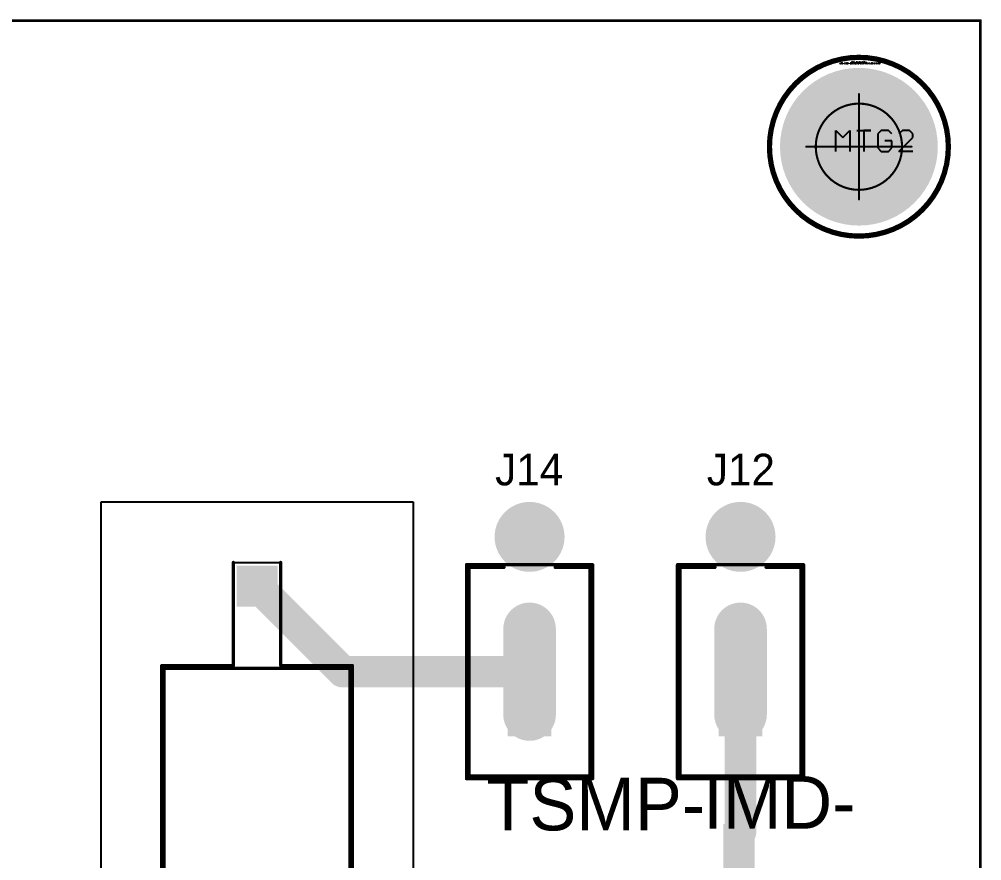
# Model space of a CAD drawing. Header units: millimetres. Extents: x 0 to 5.19, y 0 to 3.53.
# Drawn here: x 3.364 to 5.193, y 1.928 to 3.528 of the extents above; entities that cross this region are included whole.
import ezdxf

# ---------------------------------------------------------------- set-up
doc = ezdxf.new("R2010")
doc.units = ezdxf.units.MM
doc.header["$MEASUREMENT"] = 0
for name, color, linetype in [('BottomLayer', 5, 'Continuous'), ('BottomSolder', 6, 'Continuous'), ('KeepOutLayer', 6, 'Continuous'), ('Mechanical3', 76, 'Continuous'), ('Mechanical32', 56, 'Continuous'), ('Mechanical4', 56, 'Continuous'), ('Mechanical5', 56, 'Continuous'), ('Mechanical6', 56, 'Continuous'), ('Mechanical7', 56, 'Continuous'), ('MultiLayer', 9, 'Continuous'), ('PadHoleLayer', 156, 'Continuous'), ('TopLayer', 1, 'Continuous'), ('TopOverlay', 2, 'Continuous'), ('TopSolder', 216, 'Continuous')]:
    doc.layers.add(name, color=color, linetype=linetype)

# ---------------------------------------------------------------- blocks, each defined once
blk = doc.blocks.new('60MIL_TIE_3')
at = {"layer": 'TopLayer'}
for points in [[(-0.03, -0.03), (0.03, -0.03), (-0.03, 0.03), (0.03, 0.03)], [(0.03, -0.03), (0.21, -0.03), (0.03, 0.03), (0.21, 0.03)]]:
    blk.add_solid(points, dxfattribs=at)
blk = doc.blocks.new('45F10KE_5')
at = {"layer": 'BottomLayer', "const_width": 0.035}
blk.add_lwpolyline([(-0.0175, 0, 1), (0.0175, 0, 1)], format="xyb", close=True, dxfattribs=at)
at = {"layer": 'BottomLayer'}
blk.add_solid([(-1.295, -0.035), (-1.225, -0.035), (-1.295, 0.035), (-1.225, 0.035)], dxfattribs=at)
at = {"layer": 'BottomSolder', "const_width": 0.039}
blk.add_lwpolyline([(-0.0195, 0, 1), (0.0195, 0, 1)], format="xyb", close=True, dxfattribs=at)
at = {"layer": 'BottomSolder'}
blk.add_solid([(-1.299, -0.039), (-1.221, -0.039), (-1.299, 0.039), (-1.221, 0.039)], dxfattribs=at)
at = {"layer": 'Mechanical3'}
for p, q in [((-1.1085, 0.045), (-1.1085, 0.1815)), ((-1.1085, 0.1815), (-0.1515, 0.1815)), ((-0.1515, 0.1815), (-0.1515, 0.045)), ((-1.305, -0.045), (-1.305, 0.045)), ((-1.305, 0.045), (-1.1085, 0.045)), ((-0.1515, 0.045), (0.045, 0.045)), ((0.045, 0.045), (0.045, -0.045)), ((-1.1085, -0.045), (-1.305, -0.045)), ((-1.1085, -0.1815), (-1.1085, -0.045)), ((0.045, -0.045), (-0.1515, -0.045)), ((-0.1515, -0.045), (-0.1515, -0.1815)), ((-0.1515, -0.1815), (-1.1085, -0.1815))]:
    blk.add_line(p, q, dxfattribs=at)
at = {"layer": 'Mechanical3', "const_width": 0.006}
for points in [[(-1.1085, 0.045), (-1.1085, 0.1815)], [(-0.1515, 0.1815), (-1.1085, 0.1815)], [(-0.1515, 0.045), (-0.1515, 0.1815)], [(-1.1085, 0.045), (-1.305, 0.045)], [(0.045, 0.045), (-0.1515, 0.045)], [(0.045, -0.045), (0.045, 0.045)], [(-1.1085, -0.045), (-1.305, -0.045)], [(-1.1085, -0.1815), (-1.1085, -0.045)], [(-0.1515, -0.1815), (-0.1515, -0.045)], [(0.045, -0.045), (-0.1515, -0.045)], [(-0.1515, -0.1815), (-1.1085, -0.1815)]]:
    blk.add_lwpolyline(points, dxfattribs=at)
at = {"layer": 'Mechanical3', "const_width": 0.003}
for points in [[(-1.11, 0.1815, 1), (-1.107, 0.1815, 1)], [(-1.11, 0.1815, 1), (-1.107, 0.1815, 1)], [(-0.153, 0.1815, 1), (-0.15, 0.1815, 1)], [(-0.153, 0.1815, 1), (-0.15, 0.1815, 1)], [(-1.3065, 0.045, 1), (-1.3035, 0.045, 1)], [(-1.11, 0.045, 1), (-1.107, 0.045, 1)], [(-1.11, 0.045, 1), (-1.107, 0.045, 1)], [(-0.153, 0.045, 1), (-0.15, 0.045, 1)], [(-0.153, 0.045, 1), (-0.15, 0.045, 1)], [(0.0435, 0.045, 1), (0.0465, 0.045, 1)], [(0.0435, 0.045, 1), (0.0465, 0.045, 1)], [(-1.3065, -0.045, 1), (-1.3035, -0.045, 1)], [(-1.11, -0.045, 1), (-1.107, -0.045, 1)], [(-1.11, -0.045, 1), (-1.107, -0.045, 1)], [(-0.153, -0.045, 1), (-0.15, -0.045, 1)], [(-0.153, -0.045, 1), (-0.15, -0.045, 1)], [(0.0435, -0.045, 1), (0.0465, -0.045, 1)], [(0.0435, -0.045, 1), (0.0465, -0.045, 1)], [(-1.11, -0.1815, 1), (-1.107, -0.1815, 1)], [(-1.11, -0.1815, 1), (-1.107, -0.1815, 1)], [(-0.153, -0.1815, 1), (-0.15, -0.1815, 1)], [(-0.153, -0.1815, 1), (-0.15, -0.1815, 1)]]:
    blk.add_lwpolyline(points, format="xyb", close=True, dxfattribs=at)
at = {"layer": 'Mechanical5'}
for p, q in [((-1.42, -0.2965), (-1.42, 0.2965)), ((-1.42, 0.2965), (0.16, 0.2965)), ((0.16, 0.2965), (0.16, -0.2965)), ((0.16, -0.2965), (-1.42, -0.2965))]:
    blk.add_line(p, q, dxfattribs=at)
at = {"layer": 'PadHoleLayer', "const_width": 0.025}
for points in [[(-1.2725, 0, 1), (-1.2475, 0, 1)], [(-0.0125, 0, 1), (0.0125, 0, 1)]]:
    blk.add_lwpolyline(points, format="xyb", close=True, dxfattribs=at)
at = {"layer": 'TopLayer', "const_width": 0.035}
blk.add_lwpolyline([(-0.0175, 0, 1), (0.0175, 0, 1)], format="xyb", close=True, dxfattribs=at)
at = {"layer": 'TopLayer'}
blk.add_solid([(-1.295, -0.035), (-1.225, -0.035), (-1.295, 0.035), (-1.225, 0.035)], dxfattribs=at)
at = {"layer": 'TopOverlay', "const_width": 0.006}
for points in [[(-1.1035, -0.1765), (-1.1035, 0.1765)], [(-0.1565, 0.1765), (-1.1035, 0.1765)], [(-0.1565, -0.1765), (-0.1565, 0.1765)], [(-0.1565, -0.1765), (-1.1035, -0.1765)]]:
    blk.add_lwpolyline(points, dxfattribs=at)
at = {"layer": 'TopOverlay', "const_width": 0.003}
for points in [[(-1.105, 0.1765, 1), (-1.102, 0.1765, 1)], [(-1.105, 0.1765, 1), (-1.102, 0.1765, 1)], [(-0.158, 0.1765, 1), (-0.155, 0.1765, 1)], [(-0.158, 0.1765, 1), (-0.155, 0.1765, 1)], [(-1.105, -0.1765, 1), (-1.102, -0.1765, 1)], [(-1.105, -0.1765, 1), (-1.102, -0.1765, 1)], [(-0.158, -0.1765, 1), (-0.155, -0.1765, 1)], [(-0.158, -0.1765, 1), (-0.155, -0.1765, 1)]]:
    blk.add_lwpolyline(points, format="xyb", close=True, dxfattribs=at)
at = {"layer": 'TopSolder', "const_width": 0.039}
blk.add_lwpolyline([(-0.0195, 0, 1), (0.0195, 0, 1)], format="xyb", close=True, dxfattribs=at)
at = {"layer": 'TopSolder'}
blk.add_solid([(-1.299, -0.039), (-1.221, -0.039), (-1.299, 0.039), (-1.221, 0.039)], dxfattribs=at)
blk = doc.blocks.new('MTG_M3_HV_11')
at = {"layer": 'BottomLayer', "const_width": 0.07}
blk.add_lwpolyline([(-0.035, 0, 1), (0.035, 0, 1)], format="xyb", close=True, dxfattribs=at)
at = {"layer": 'BottomSolder', "const_width": 0.15}
blk.add_lwpolyline([(-0.075, 0, 1), (0.075, 0, 1)], format="xyb", close=True, dxfattribs=at)
at = {"layer": 'KeepOutLayer'}
for points, const_width in [([(0.17, 0, 1), (-0.17, 0, 1)], 0.01), ([(-0.1725, 0, 1), (-0.1675, 0, 1)], 0.005), ([(0.1675, 0, 1), (0.1725, 0, 1)], 0.005)]:
    blk.add_lwpolyline(points, format="xyb", close=True, dxfattribs=dict(at, const_width=const_width))
at = {"layer": 'Mechanical3'}
for p, q in [((-0.036, 0.159), (-0.036, 0.158)), ((-0.036, 0.158), (-0.036, 0.1585)), ((-0.036, 0.1585), (-0.0353, 0.1585)), ((-0.0353, 0.1585), (-0.0353, 0.159)), ((-0.0353, 0.159), (-0.0353, 0.158)), ((-0.035, 0.159), (-0.0347, 0.159)), ((-0.0348, 0.158), (-0.035, 0.158)), ((-0.035, 0.158), (-0.0347, 0.158)), ((-0.0347, 0.159), (-0.0348, 0.159)), ((-0.0348, 0.159), (-0.0348, 0.158)), ((-0.034, 0.159), (-0.0342, 0.1588)), ((-0.0342, 0.1588), (-0.0342, 0.1587)), ((-0.0342, 0.1587), (-0.034, 0.1585)), ((-0.034, 0.158), (-0.0342, 0.1582)), ((-0.0337, 0.159), (-0.034, 0.159)), ((-0.034, 0.1585), (-0.0337, 0.1585)), ((-0.0337, 0.158), (-0.034, 0.158)), ((-0.0335, 0.1588), (-0.0337, 0.159)), ((-0.0337, 0.1585), (-0.0335, 0.1583)), ((-0.0335, 0.1582), (-0.0337, 0.158)), ((-0.0335, 0.1583), (-0.0335, 0.1582)), ((-0.0332, 0.159), (-0.0325, 0.159)), ((-0.0325, 0.159), (-0.0328, 0.159)), ((-0.0328, 0.159), (-0.0328, 0.158)), ((-0.032, 0.159), (-0.0322, 0.1588)), ((-0.0322, 0.1588), (-0.0322, 0.1582)), ((-0.0322, 0.1582), (-0.032, 0.158)), ((-0.0317, 0.159), (-0.032, 0.159)), ((-0.032, 0.158), (-0.0317, 0.158)), ((-0.0315, 0.1588), (-0.0317, 0.159)), ((-0.0317, 0.158), (-0.0315, 0.1582)), ((-0.0315, 0.1582), (-0.0315, 0.1588)), ((-0.0312, 0.158), (-0.0312, 0.159)), ((-0.0312, 0.159), (-0.0307, 0.159)), ((-0.0307, 0.1583), (-0.0312, 0.1583)), ((-0.0308, 0.1583), (-0.0305, 0.158)), ((-0.0307, 0.159), (-0.0305, 0.1588)), ((-0.0305, 0.1585), (-0.0307, 0.1583)), ((-0.0305, 0.1588), (-0.0305, 0.1585)), ((-0.0302, 0.159), (-0.0302, 0.1588)), ((-0.0302, 0.1588), (-0.0298, 0.1585)), ((-0.0298, 0.1585), (-0.0295, 0.1588)), ((-0.0298, 0.1585), (-0.0298, 0.158)), ((-0.0295, 0.1588), (-0.0295, 0.159)), ((-0.0292, 0.1587), (-0.029, 0.1587)), ((-0.0292, 0.1585), (-0.0292, 0.1587)), ((-0.029, 0.1585), (-0.0292, 0.1585)), ((-0.0292, 0.1582), (-0.029, 0.1582)), ((-0.0292, 0.158), (-0.0292, 0.1582)), ((-0.029, 0.158), (-0.0292, 0.158)), ((-0.029, 0.1587), (-0.029, 0.1585)), ((-0.029, 0.1582), (-0.029, 0.158)), ((-0.0272, 0.159), (-0.0273, 0.1588)), ((-0.0273, 0.1588), (-0.0273, 0.1587)), ((-0.0273, 0.1587), (-0.0272, 0.1585)), ((-0.0272, 0.158), (-0.0273, 0.1582)), ((-0.0268, 0.159), (-0.0272, 0.159)), ((-0.0272, 0.1585), (-0.0268, 0.1585)), ((-0.0268, 0.158), (-0.0272, 0.158)), ((-0.0267, 0.1588), (-0.0268, 0.159)), ((-0.0268, 0.1585), (-0.0267, 0.1583)), ((-0.0267, 0.1582), (-0.0268, 0.158)), ((-0.0267, 0.1583), (-0.0267, 0.1582)), ((-0.0262, 0.159), (-0.0263, 0.1588)), ((-0.0263, 0.1588), (-0.0263, 0.1587)), ((-0.0263, 0.1587), (-0.0262, 0.1585)), ((-0.0262, 0.158), (-0.0263, 0.1582)), ((-0.0258, 0.159), (-0.0262, 0.159)), ((-0.0262, 0.1585), (-0.0258, 0.1585)), ((-0.0258, 0.158), (-0.0262, 0.158)), ((-0.0257, 0.1588), (-0.0258, 0.159)), ((-0.0258, 0.1585), (-0.0257, 0.1583)), ((-0.0257, 0.1582), (-0.0258, 0.158)), ((-0.0257, 0.1583), (-0.0257, 0.1582)), ((-0.0243, 0.1588), (-0.0242, 0.159)), ((-0.0243, 0.1582), (-0.0243, 0.1588)), ((-0.0242, 0.158), (-0.0243, 0.1582)), ((-0.0242, 0.159), (-0.0238, 0.159)), ((-0.0238, 0.158), (-0.0242, 0.158)), ((-0.0238, 0.159), (-0.0237, 0.1588)), ((-0.0237, 0.1582), (-0.0238, 0.158)), ((-0.0237, 0.1588), (-0.0237, 0.1582)), ((-0.0232, 0.159), (-0.0233, 0.1588)), ((-0.0233, 0.1588), (-0.0233, 0.1587)), ((-0.0233, 0.1587), (-0.0232, 0.1585)), ((-0.0233, 0.1582), (-0.0232, 0.158)), ((-0.0228, 0.159), (-0.0232, 0.159)), ((-0.0232, 0.1585), (-0.0227, 0.1585)), ((-0.0232, 0.158), (-0.0228, 0.158)), ((-0.0227, 0.1588), (-0.0228, 0.159)), ((-0.0228, 0.158), (-0.0227, 0.1582)), ((-0.0227, 0.1582), (-0.0227, 0.1588)), ((-0.0222, 0.159), (-0.0223, 0.1588)), ((-0.0223, 0.158), (-0.022, 0.158)), ((-0.0222, 0.158), (-0.0222, 0.159)), ((-0.022, 0.158), (-0.0222, 0.158)), ((-0.0213, 0.159), (-0.0215, 0.1588)), ((-0.0215, 0.1588), (-0.0215, 0.1587)), ((-0.0215, 0.1587), (-0.0213, 0.1585)), ((-0.0215, 0.1582), (-0.0213, 0.158)), ((-0.021, 0.159), (-0.0213, 0.159)), ((-0.0213, 0.1585), (-0.0208, 0.1585)), ((-0.0213, 0.158), (-0.021, 0.158)), ((-0.0208, 0.1588), (-0.021, 0.159)), ((-0.021, 0.158), (-0.0208, 0.1582)), ((-0.0208, 0.1582), (-0.0208, 0.1588)), ((-0.0203, 0.159), (-0.0205, 0.1588)), ((-0.0205, 0.158), (-0.0202, 0.158)), ((-0.0203, 0.158), (-0.0203, 0.159)), ((-0.0202, 0.158), (-0.0203, 0.158)), ((-0.0197, 0.1588), (-0.0195, 0.159)), ((-0.0195, 0.158), (-0.0197, 0.1582)), ((-0.0195, 0.159), (-0.0192, 0.159)), ((-0.0192, 0.158), (-0.0195, 0.158)), ((-0.0192, 0.1585), (-0.0193, 0.1585)), ((-0.0193, 0.1585), (-0.0192, 0.1585)), ((-0.0192, 0.159), (-0.019, 0.1588)), ((-0.019, 0.1587), (-0.0192, 0.1585)), ((-0.0192, 0.1585), (-0.019, 0.1583)), ((-0.019, 0.1582), (-0.0192, 0.158)), ((-0.019, 0.1588), (-0.019, 0.1587)), ((-0.019, 0.1583), (-0.019, 0.1582)), ((-0.0185, 0.1578), (-0.0187, 0.1577)), ((-0.0183, 0.1582), (-0.0185, 0.1582)), ((-0.0185, 0.1582), (-0.0185, 0.158)), ((-0.0185, 0.1578), (-0.0183, 0.158)), ((-0.0185, 0.158), (-0.0183, 0.158)), ((-0.0183, 0.158), (-0.0185, 0.1578)), ((-0.0183, 0.158), (-0.0183, 0.1582)), ((-0.0165, 0.159), (-0.0167, 0.1588)), ((-0.0167, 0.1588), (-0.0167, 0.1582)), ((-0.0167, 0.1582), (-0.0165, 0.158)), ((-0.0162, 0.159), (-0.0165, 0.159)), ((-0.0165, 0.158), (-0.0162, 0.158)), ((-0.016, 0.1588), (-0.0162, 0.159)), ((-0.0162, 0.158), (-0.016, 0.1582)), ((-0.0157, 0.158), (-0.0157, 0.159)), ((-0.0157, 0.159), (-0.0152, 0.159)), ((-0.0152, 0.1583), (-0.0157, 0.1583)), ((-0.0153, 0.1583), (-0.015, 0.158)), ((-0.0152, 0.159), (-0.015, 0.1588)), ((-0.015, 0.1585), (-0.0152, 0.1583)), ((-0.015, 0.161), (-0.015, 0.16)), ((-0.015, 0.16), (-0.0143, 0.16)), ((-0.015, 0.1588), (-0.015, 0.1585)), ((-0.014, 0.159), (-0.0147, 0.159)), ((-0.0147, 0.159), (-0.0147, 0.158)), ((-0.0147, 0.1585), (-0.0143, 0.1585)), ((-0.0147, 0.158), (-0.014, 0.158)), ((-0.0138, 0.161), (-0.014, 0.1608)), ((-0.014, 0.1608), (-0.014, 0.1602)), ((-0.014, 0.1602), (-0.0138, 0.16)), ((-0.0135, 0.161), (-0.0138, 0.161)), ((-0.0138, 0.16), (-0.0135, 0.16)), ((-0.0137, 0.1587), (-0.0133, 0.159)), ((-0.0137, 0.158), (-0.0137, 0.1587)), ((-0.013, 0.1585), (-0.0137, 0.1585)), ((-0.0133, 0.1608), (-0.0135, 0.161)), ((-0.0135, 0.16), (-0.0133, 0.1602)), ((-0.0133, 0.1602), (-0.0133, 0.1608)), ((-0.0133, 0.159), (-0.013, 0.1587)), ((-0.0128, 0.161), (-0.013, 0.1608)), ((-0.013, 0.1608), (-0.013, 0.1602)), ((-0.013, 0.1602), (-0.0128, 0.16)), ((-0.013, 0.1587), (-0.013, 0.158)), ((-0.013, 0.158), (-0.013, 0.1585)), ((-0.0125, 0.161), (-0.0128, 0.161)), ((-0.0128, 0.16), (-0.0125, 0.16)), ((-0.0127, 0.159), (-0.012, 0.159)), ((-0.0123, 0.1608), (-0.0125, 0.161)), ((-0.0125, 0.16), (-0.0123, 0.1602)), ((-0.012, 0.159), (-0.0123, 0.159)), ((-0.0123, 0.159), (-0.0123, 0.158)), ((-0.012, 0.1607), (-0.0117, 0.161)), ((-0.012, 0.16), (-0.012, 0.1607)), ((-0.0113, 0.1605), (-0.012, 0.1605)), ((-0.0117, 0.161), (-0.0113, 0.1607)), ((-0.011, 0.159), (-0.0117, 0.159)), ((-0.0117, 0.159), (-0.0117, 0.158)), ((-0.0117, 0.1585), (-0.0113, 0.1585)), ((-0.0117, 0.158), (-0.011, 0.158)), ((-0.0113, 0.1607), (-0.0113, 0.16)), ((-0.0113, 0.16), (-0.0113, 0.1605)), ((-0.011, 0.161), (-0.0103, 0.161)), ((-0.0103, 0.161), (-0.0107, 0.161)), ((-0.0107, 0.161), (-0.0107, 0.16)), ((-0.0107, 0.159), (-0.0107, 0.158)), ((-0.0102, 0.159), (-0.0107, 0.159)), ((-0.0107, 0.158), (-0.0102, 0.158)), ((-0.01, 0.1588), (-0.0102, 0.159)), ((-0.0102, 0.158), (-0.01, 0.1582)), ((-0.01, 0.161), (-0.0097, 0.161)), ((-0.0098, 0.16), (-0.01, 0.16)), ((-0.01, 0.16), (-0.0097, 0.16)), ((-0.01, 0.1582), (-0.01, 0.1588)), ((-0.0097, 0.161), (-0.0098, 0.161)), ((-0.0098, 0.161), (-0.0098, 0.16)), ((-0.009, 0.161), (-0.0092, 0.1608)), ((-0.0092, 0.1608), (-0.0092, 0.1602)), ((-0.0092, 0.1602), (-0.009, 0.16)), ((-0.0087, 0.161), (-0.009, 0.161)), ((-0.009, 0.16), (-0.0087, 0.16)), ((-0.0085, 0.1608), (-0.0087, 0.161)), ((-0.0087, 0.16), (-0.0085, 0.1602)), ((-0.0087, 0.158), (-0.0087, 0.159)), ((-0.0087, 0.159), (-0.0082, 0.159)), ((-0.0082, 0.1583), (-0.0087, 0.1583)), ((-0.0085, 0.1602), (-0.0085, 0.1608)), ((-0.0082, 0.16), (-0.0082, 0.161)), ((-0.0082, 0.161), (-0.0075, 0.16)), ((-0.0082, 0.159), (-0.008, 0.1588)), ((-0.008, 0.1585), (-0.0082, 0.1583)), ((-0.008, 0.1588), (-0.008, 0.1585)), ((-0.007, 0.159), (-0.0077, 0.159)), ((-0.0077, 0.159), (-0.0077, 0.158)), ((-0.0077, 0.1585), (-0.0073, 0.1585)), ((-0.0077, 0.158), (-0.007, 0.158)), ((-0.0075, 0.16), (-0.0075, 0.161)), ((-0.0072, 0.1607), (-0.007, 0.1607)), ((-0.0072, 0.1605), (-0.0072, 0.1607)), ((-0.007, 0.1605), (-0.0072, 0.1605)), ((-0.0072, 0.1602), (-0.007, 0.1602)), ((-0.0072, 0.16), (-0.0072, 0.1602)), ((-0.007, 0.16), (-0.0072, 0.16)), ((-0.007, 0.1607), (-0.007, 0.1605)), ((-0.007, 0.1602), (-0.007, 0.16)), ((-0.0067, 0.158), (-0.0067, 0.159)), ((-0.0067, 0.159), (-0.0062, 0.159)), ((-0.0062, 0.1583), (-0.0067, 0.1583)), ((-0.0063, 0.1583), (-0.006, 0.158)), ((-0.0062, 0.159), (-0.006, 0.1588)), ((-0.006, 0.1585), (-0.0062, 0.1583)), ((-0.006, 0.1588), (-0.006, 0.1585)), ((-0.0053, 0.161), (-0.0047, 0.161)), ((-0.0047, 0.161), (-0.005, 0.161)), ((-0.005, 0.161), (-0.005, 0.16)), ((-0.0045, 0.159), (-0.0047, 0.1588)), ((-0.0047, 0.1588), (-0.0047, 0.1587)), ((-0.0047, 0.1587), (-0.0045, 0.1585)), ((-0.0045, 0.158), (-0.0047, 0.1582)), ((-0.0042, 0.159), (-0.0045, 0.159)), ((-0.0045, 0.1585), (-0.0042, 0.1585)), ((-0.0042, 0.158), (-0.0045, 0.158)), ((-0.0042, 0.161), (-0.0043, 0.1608)), ((-0.0043, 0.1608), (-0.0043, 0.1602)), ((-0.0043, 0.1602), (-0.0042, 0.16)), ((-0.0038, 0.161), (-0.0042, 0.161)), ((-0.0042, 0.16), (-0.0038, 0.16)), ((-0.004, 0.1588), (-0.0042, 0.159)), ((-0.0042, 0.1585), (-0.004, 0.1583)), ((-0.004, 0.1582), (-0.0042, 0.158)), ((-0.004, 0.1583), (-0.004, 0.1582)), ((-0.0037, 0.1608), (-0.0038, 0.161)), ((-0.0038, 0.16), (-0.0037, 0.1602)), ((-0.0037, 0.1602), (-0.0037, 0.1608)), ((-0.0037, 0.158), (-0.0037, 0.159)), ((-0.0037, 0.159), (-0.0032, 0.159)), ((-0.0032, 0.1583), (-0.0037, 0.1583)), ((-0.0032, 0.161), (-0.0033, 0.1608)), ((-0.0033, 0.1608), (-0.0033, 0.1602)), ((-0.0033, 0.1602), (-0.0032, 0.16)), ((-0.0028, 0.161), (-0.0032, 0.161)), ((-0.0032, 0.16), (-0.0028, 0.16)), ((-0.0032, 0.159), (-0.003, 0.1588)), ((-0.003, 0.1585), (-0.0032, 0.1583)), ((-0.003, 0.1588), (-0.003, 0.1585)), ((-0.0027, 0.1608), (-0.0028, 0.161)), ((-0.0028, 0.16), (-0.0027, 0.1602)), ((-0.0027, 0.1602), (-0.0027, 0.1608)), ((-0.0027, 0.1587), (-0.0023, 0.159)), ((-0.0027, 0.158), (-0.0027, 0.1587)), ((-0.002, 0.1585), (-0.0027, 0.1585)), ((-0.0023, 0.161), (-0.0023, 0.16)), ((-0.0023, 0.16), (-0.0017, 0.16)), ((-0.0023, 0.159), (-0.002, 0.1587)), ((-0.002, 0.1587), (-0.002, 0.158)), ((-0.002, 0.158), (-0.002, 0.1585)), ((-0.0015, 0.159), (-0.0017, 0.1588)), ((-0.0017, 0.1588), (-0.0017, 0.1582)), ((-0.0017, 0.1582), (-0.0015, 0.158)), ((-0.0012, 0.159), (-0.0015, 0.159)), ((-0.0015, 0.158), (-0.0012, 0.158)), ((-0.0013, 0.1605), (-0.0007, 0.1605)), ((-0.001, 0.1588), (-0.0012, 0.159)), ((-0.0012, 0.158), (-0.001, 0.1582)), ((0, 0.159), (-0.0007, 0.159)), ((-0.0007, 0.159), (-0.0007, 0.158)), ((-0.0007, 0.1585), (-0.0003, 0.1585)), ((-0.0007, 0.158), (0, 0.158)), ((-0.0003, 0.161), (0.0003, 0.161)), ((0.0003, 0.161), (0, 0.161)), ((0, 0.161), (0, 0.16)), ((0.0003, 0.159), (0.001, 0.158)), ((0.001, 0.159), (0.0003, 0.158)), ((0.0013, 0.161), (0.0007, 0.161)), ((0.0007, 0.161), (0.0007, 0.16)), ((0.0007, 0.1605), (0.001, 0.1605)), ((0.0007, 0.16), (0.0013, 0.16)), ((0.0018, 0.161), (0.0017, 0.1608)), ((0.0017, 0.1608), (0.0017, 0.1607)), ((0.0017, 0.1607), (0.0018, 0.1605)), ((0.0018, 0.16), (0.0017, 0.1602)), ((0.0022, 0.161), (0.0018, 0.161)), ((0.0018, 0.1605), (0.0022, 0.1605)), ((0.0022, 0.16), (0.0018, 0.16)), ((0.0023, 0.1608), (0.0022, 0.161)), ((0.0022, 0.1605), (0.0023, 0.1603)), ((0.0023, 0.1602), (0.0022, 0.16)), ((0.0023, 0.1603), (0.0023, 0.1602)), ((0.0023, 0.159), (0.0023, 0.158)), ((0.0028, 0.159), (0.0023, 0.159)), ((0.0028, 0.1585), (0.0023, 0.1585)), ((0.0023, 0.1585), (0.0028, 0.1585)), ((0.0023, 0.158), (0.0028, 0.158)), ((0.0027, 0.161), (0.0033, 0.161)), ((0.003, 0.1588), (0.0028, 0.159)), ((0.0028, 0.1585), (0.003, 0.1587)), ((0.003, 0.1583), (0.0028, 0.1585)), ((0.0028, 0.158), (0.003, 0.1582)), ((0.0033, 0.161), (0.003, 0.161)), ((0.003, 0.161), (0.003, 0.16)), ((0.003, 0.1587), (0.003, 0.1588)), ((0.003, 0.1582), (0.003, 0.1583)), ((0.0033, 0.1587), (0.0037, 0.159)), ((0.0033, 0.158), (0.0033, 0.1587)), ((0.004, 0.1585), (0.0033, 0.1585)), ((0.0037, 0.1605), (0.0043, 0.1605)), ((0.0037, 0.159), (0.004, 0.1587)), ((0.004, 0.1587), (0.004, 0.158)), ((0.004, 0.158), (0.004, 0.1585)), ((0.0045, 0.159), (0.0043, 0.1588)), ((0.0043, 0.1588), (0.0043, 0.1587)), ((0.0043, 0.1587), (0.0045, 0.1585)), ((0.0045, 0.158), (0.0043, 0.1582)), ((0.0048, 0.159), (0.0045, 0.159)), ((0.0045, 0.1585), (0.0048, 0.1585)), ((0.0048, 0.158), (0.0045, 0.158)), ((0.0047, 0.16), (0.0047, 0.161)), ((0.0047, 0.161), (0.005, 0.1607)), ((0.005, 0.1588), (0.0048, 0.159)), ((0.0048, 0.1585), (0.005, 0.1583)), ((0.005, 0.1582), (0.0048, 0.158)), ((0.005, 0.1607), (0.0053, 0.161)), ((0.005, 0.1583), (0.005, 0.1582)), ((0.0053, 0.161), (0.0053, 0.16)), ((0.0053, 0.159), (0.0057, 0.159)), ((0.0055, 0.158), (0.0053, 0.158)), ((0.0053, 0.158), (0.0057, 0.158)), ((0.0057, 0.159), (0.0055, 0.159)), ((0.0055, 0.159), (0.0055, 0.158)), ((0.0057, 0.161), (0.0063, 0.161)), ((0.0063, 0.161), (0.006, 0.161)), ((0.006, 0.161), (0.006, 0.16)), ((0.0063, 0.159), (0.0062, 0.1588)), ((0.0062, 0.1588), (0.0062, 0.1582)), ((0.0062, 0.1582), (0.0063, 0.158)), ((0.0067, 0.159), (0.0063, 0.159)), ((0.0063, 0.158), (0.0067, 0.158)), ((0.0068, 0.161), (0.0067, 0.1608)), ((0.0067, 0.1608), (0.0067, 0.1602)), ((0.0067, 0.1602), (0.0068, 0.16)), ((0.0068, 0.1588), (0.0067, 0.159)), ((0.0067, 0.158), (0.0068, 0.1582)), ((0.0072, 0.161), (0.0068, 0.161)), ((0.0068, 0.16), (0.0072, 0.16)), ((0.0073, 0.1605), (0.007, 0.1605)), ((0.0073, 0.1608), (0.0072, 0.161)), ((0.0072, 0.16), (0.0073, 0.1602)), ((0.0073, 0.1602), (0.0073, 0.1605)), ((0.0077, 0.16), (0.0077, 0.1602)), ((0.0077, 0.1602), (0.0078, 0.1602)), ((0.0078, 0.16), (0.0077, 0.16)), ((0.0078, 0.1602), (0.0078, 0.16)), ((0.0088, 0.159), (0.0082, 0.159)), ((0.0082, 0.159), (0.0082, 0.1585)), ((0.0082, 0.1585), (0.0085, 0.1585)), ((0.0085, 0.1585), (0.0082, 0.1585)), ((0.0082, 0.1585), (0.0082, 0.158)), ((0.0085, 0.16), (0.0085, 0.161)), ((0.0085, 0.161), (0.009, 0.161)), ((0.009, 0.1603), (0.0085, 0.1603)), ((0.009, 0.161), (0.0092, 0.1608)), ((0.0092, 0.1605), (0.009, 0.1603)), ((0.0092, 0.1608), (0.0092, 0.1605)), ((0.0092, 0.158), (0.0098, 0.1587)), ((0.0097, 0.161), (0.0095, 0.1608)), ((0.0095, 0.1608), (0.0095, 0.1602)), ((0.0095, 0.1602), (0.0097, 0.16)), ((0.01, 0.161), (0.0097, 0.161)), ((0.0097, 0.16), (0.01, 0.16)), ((0.0102, 0.1608), (0.01, 0.161)), ((0.01, 0.16), (0.0102, 0.1602)), ((0.0102, 0.158), (0.0102, 0.159)), ((0.0102, 0.159), (0.0107, 0.159)), ((0.0107, 0.1583), (0.0102, 0.1583)), ((0.0105, 0.161), (0.0105, 0.16)), ((0.011, 0.161), (0.0105, 0.161)), ((0.011, 0.1605), (0.0105, 0.1605)), ((0.0105, 0.1605), (0.011, 0.1605)), ((0.0105, 0.16), (0.011, 0.16)), ((0.0107, 0.159), (0.0108, 0.1588)), ((0.0108, 0.1585), (0.0107, 0.1583)), ((0.0108, 0.1588), (0.0108, 0.1585)), ((0.0112, 0.1608), (0.011, 0.161)), ((0.011, 0.1605), (0.0112, 0.1607)), ((0.0112, 0.1603), (0.011, 0.1605)), ((0.011, 0.16), (0.0112, 0.1602)), ((0.0112, 0.1607), (0.0112, 0.1608)), ((0.0112, 0.1602), (0.0112, 0.1603)), ((0.0115, 0.161), (0.0115, 0.16)), ((0.0115, 0.16), (0.0122, 0.16)), ((0.0122, 0.1587), (0.0125, 0.159)), ((0.0122, 0.158), (0.0122, 0.1587)), ((0.0128, 0.1585), (0.0122, 0.1585)), ((0.0125, 0.161), (0.0128, 0.161)), ((0.0127, 0.16), (0.0125, 0.16)), ((0.0125, 0.16), (0.0128, 0.16)), ((0.0125, 0.159), (0.0128, 0.1587)), ((0.0128, 0.161), (0.0127, 0.161)), ((0.0127, 0.161), (0.0127, 0.16)), ((0.0128, 0.1587), (0.0128, 0.158)), ((0.0128, 0.158), (0.0128, 0.1585)), ((0.0132, 0.158), (0.0132, 0.159)), ((0.0132, 0.159), (0.0138, 0.158)), ((0.0133, 0.161), (0.0133, 0.16)), ((0.0138, 0.161), (0.0133, 0.161)), ((0.0138, 0.1605), (0.0133, 0.1605)), ((0.0133, 0.1605), (0.0138, 0.1605)), ((0.0133, 0.16), (0.0138, 0.16)), ((0.014, 0.1608), (0.0138, 0.161)), ((0.0138, 0.1605), (0.014, 0.1607)), ((0.014, 0.1603), (0.0138, 0.1605)), ((0.0138, 0.16), (0.014, 0.1602)), ((0.0138, 0.158), (0.0138, 0.159)), ((0.014, 0.1607), (0.014, 0.1608)), ((0.014, 0.1602), (0.014, 0.1603)), ((0.0142, 0.159), (0.0142, 0.158)), ((0.0147, 0.159), (0.0142, 0.159)), ((0.0142, 0.158), (0.0147, 0.158)), ((0.0148, 0.1588), (0.0147, 0.159)), ((0.0147, 0.158), (0.0148, 0.1582)), ((0.0148, 0.1582), (0.0148, 0.1588)), ((0.0163, 0.159), (0.0162, 0.1588)), ((0.0162, 0.1588), (0.0162, 0.1587)), ((0.0162, 0.1587), (0.0163, 0.1585)), ((0.0163, 0.158), (0.0162, 0.1582)), ((0.0167, 0.159), (0.0163, 0.159)), ((0.0163, 0.1585), (0.0167, 0.1585)), ((0.0167, 0.158), (0.0163, 0.158)), ((0.0168, 0.1588), (0.0167, 0.159)), ((0.0167, 0.1585), (0.0168, 0.1583)), ((0.0168, 0.1582), (0.0167, 0.158)), ((0.0168, 0.1583), (0.0168, 0.1582)), ((0.0172, 0.159), (0.0172, 0.1588)), ((0.0172, 0.1588), (0.0175, 0.1585)), ((0.0175, 0.1585), (0.0178, 0.1588)), ((0.0175, 0.1585), (0.0175, 0.158)), ((0.0178, 0.1588), (0.0178, 0.159)), ((0.0182, 0.158), (0.0182, 0.159)), ((0.0182, 0.159), (0.0185, 0.1587)), ((0.0185, 0.1587), (0.0188, 0.159)), ((0.0188, 0.159), (0.0188, 0.158)), ((0.0192, 0.159), (0.0192, 0.158)), ((0.0197, 0.159), (0.0192, 0.159)), ((0.0197, 0.1585), (0.0192, 0.1585)), ((0.0192, 0.1585), (0.0197, 0.1585)), ((0.0192, 0.158), (0.0197, 0.158)), ((0.0198, 0.1588), (0.0197, 0.159)), ((0.0197, 0.1585), (0.0198, 0.1587)), ((0.0198, 0.1583), (0.0197, 0.1585)), ((0.0197, 0.158), (0.0198, 0.1582)), ((0.0198, 0.1587), (0.0198, 0.1588)), ((0.0198, 0.1582), (0.0198, 0.1583)), ((0.0203, 0.159), (0.0201, 0.1588)), ((0.0201, 0.1588), (0.0201, 0.1582)), ((0.0201, 0.1582), (0.0203, 0.158)), ((0.0206, 0.159), (0.0203, 0.159)), ((0.0203, 0.158), (0.0206, 0.158)), ((0.0208, 0.1588), (0.0206, 0.159)), ((0.0206, 0.158), (0.0208, 0.1582)), ((0.0208, 0.1582), (0.0208, 0.1588)), ((0.0211, 0.159), (0.0211, 0.158)), ((0.0211, 0.158), (0.0218, 0.158)), ((0.0233, 0.159), (0.0231, 0.1588)), ((0.0231, 0.1588), (0.0231, 0.1582)), ((0.0231, 0.1582), (0.0233, 0.158)), ((0.0236, 0.159), (0.0233, 0.159)), ((0.0233, 0.158), (0.0236, 0.158)), ((0.0238, 0.1588), (0.0236, 0.159)), ((0.0236, 0.158), (0.0238, 0.1582)), ((0.0241, 0.158), (0.0241, 0.159)), ((0.0241, 0.159), (0.0246, 0.159)), ((0.0246, 0.1583), (0.0241, 0.1583)), ((0.0245, 0.1583), (0.0248, 0.158)), ((0.0246, 0.159), (0.0248, 0.1588)), ((0.0248, 0.1585), (0.0246, 0.1583)), ((0.0248, 0.1588), (0.0248, 0.1585)), ((0.0258, 0.159), (0.0251, 0.159)), ((0.0251, 0.159), (0.0251, 0.158)), ((0.0251, 0.1585), (0.0255, 0.1585)), ((0.0251, 0.158), (0.0258, 0.158)), ((0.0261, 0.1587), (0.0265, 0.159)), ((0.0261, 0.158), (0.0261, 0.1587)), ((0.0268, 0.1585), (0.0261, 0.1585)), ((0.0265, 0.159), (0.0268, 0.1587)), ((0.0268, 0.1587), (0.0268, 0.158)), ((0.0268, 0.158), (0.0268, 0.1585)), ((0.0271, 0.159), (0.0278, 0.159)), ((0.0278, 0.159), (0.0275, 0.159)), ((0.0275, 0.159), (0.0275, 0.158)), ((0.0281, 0.159), (0.0285, 0.159)), ((0.0283, 0.158), (0.0281, 0.158)), ((0.0281, 0.158), (0.0285, 0.158)), ((0.0285, 0.159), (0.0283, 0.159)), ((0.0283, 0.159), (0.0283, 0.158)), ((0.0291, 0.159), (0.029, 0.1588)), ((0.029, 0.1588), (0.029, 0.1582)), ((0.029, 0.1582), (0.0291, 0.158)), ((0.0295, 0.159), (0.0291, 0.159)), ((0.0291, 0.158), (0.0295, 0.158)), ((0.0296, 0.1588), (0.0295, 0.159)), ((0.0295, 0.158), (0.0296, 0.1582)), ((0.0296, 0.1582), (0.0296, 0.1588)), ((0.03, 0.158), (0.03, 0.159)), ((0.03, 0.159), (0.0306, 0.158)), ((0.0306, 0.158), (0.0306, 0.159)), ((0.0321, 0.159), (0.032, 0.1588)), ((0.032, 0.1588), (0.032, 0.1587)), ((0.032, 0.1587), (0.0321, 0.1585)), ((0.0321, 0.158), (0.032, 0.1582)), ((0.0325, 0.159), (0.0321, 0.159)), ((0.0321, 0.1585), (0.0325, 0.1585)), ((0.0325, 0.158), (0.0321, 0.158)), ((0.0326, 0.1588), (0.0325, 0.159)), ((0.0325, 0.1585), (0.0326, 0.1583)), ((0.0326, 0.1582), (0.0325, 0.158)), ((0.0326, 0.1583), (0.0326, 0.1582)), ((0.033, 0.159), (0.0336, 0.159)), ((0.0336, 0.159), (0.0333, 0.159)), ((0.0333, 0.159), (0.0333, 0.158)), ((0.034, 0.1587), (0.0343, 0.159)), ((0.034, 0.158), (0.034, 0.1587)), ((0.0346, 0.1585), (0.034, 0.1585)), ((0.0343, 0.159), (0.0346, 0.1587)), ((0.0346, 0.1587), (0.0346, 0.158)), ((0.0346, 0.158), (0.0346, 0.1585)), ((0.035, 0.158), (0.035, 0.159)), ((0.035, 0.159), (0.0356, 0.158)), ((0.0356, 0.158), (0.0356, 0.159)), ((0.036, 0.159), (0.036, 0.158)), ((0.0365, 0.159), (0.036, 0.159)), ((0.036, 0.158), (0.0365, 0.158)), ((0.0366, 0.1588), (0.0365, 0.159)), ((0.0365, 0.158), (0.0366, 0.1582)), ((0.0366, 0.1582), (0.0366, 0.1588)), ((0.037, 0.1587), (0.0373, 0.159)), ((0.037, 0.158), (0.037, 0.1587)), ((0.0376, 0.1585), (0.037, 0.1585)), ((0.0373, 0.159), (0.0376, 0.1587)), ((0.0376, 0.1587), (0.0376, 0.158)), ((0.0376, 0.158), (0.0376, 0.1585)), ((0.038, 0.158), (0.038, 0.159)), ((0.038, 0.159), (0.0385, 0.159)), ((0.0385, 0.1583), (0.038, 0.1583)), ((0.0383, 0.1583), (0.0386, 0.158)), ((0.0385, 0.159), (0.0386, 0.1588)), ((0.0386, 0.1585), (0.0385, 0.1583)), ((0.0386, 0.1588), (0.0386, 0.1585)), ((0.039, 0.159), (0.039, 0.158)), ((0.0395, 0.159), (0.039, 0.159)), ((0.039, 0.158), (0.0395, 0.158)), ((0.0396, 0.1588), (0.0395, 0.159)), ((0.0395, 0.158), (0.0396, 0.1582)), ((0.0396, 0.1582), (0.0396, 0.1588)), ((0.0401, 0.159), (0.04, 0.1588)), ((0.04, 0.1588), (0.04, 0.1587)), ((0.04, 0.1587), (0.0401, 0.1585)), ((0.0401, 0.158), (0.04, 0.1582)), ((0.0405, 0.159), (0.0401, 0.159)), ((0.0401, 0.1585), (0.0405, 0.1585)), ((0.0405, 0.158), (0.0401, 0.158)), ((0.0406, 0.1588), (0.0405, 0.159)), ((0.0405, 0.1585), (0.0406, 0.1583)), ((0.0406, 0.1582), (0.0405, 0.158)), ((0.0406, 0.1583), (0.0406, 0.1582)), ((0.041, 0.158), (0.041, 0.1582)), ((0.041, 0.1582), (0.0411, 0.1582)), ((0.0411, 0.158), (0.041, 0.158)), ((0.0411, 0.1582), (0.0411, 0.158))]:
    blk.add_line(p, q, dxfattribs=at)
at = {"layer": 'Mechanical4'}
for points, const_width in [([(0.17, 0, 1), (-0.17, 0, 1)], 0.004), ([(-0.171, 0, 1), (-0.169, 0, 1)], 0.002), ([(0.169, 0, 1), (0.171, 0, 1)], 0.002)]:
    blk.add_lwpolyline(points, format="xyb", close=True, dxfattribs=dict(at, const_width=const_width))
at = {"layer": 'Mechanical5'}
for points, const_width in [([(0.17, 0, 1), (-0.17, 0, 1)], 0.004), ([(-0.171, 0, 1), (-0.169, 0, 1)], 0.002), ([(0.169, 0, 1), (0.171, 0, 1)], 0.002)]:
    blk.add_lwpolyline(points, format="xyb", close=True, dxfattribs=dict(at, const_width=const_width))
at = {"layer": 'Mechanical6', "const_width": 0.004}
for points in [[(0, 0), (0, 0.1)], [(-0.1, 0), (0, 0)], [(0, -0.1), (0, 0)], [(0, 0), (0.1, 0)]]:
    blk.add_lwpolyline(points, dxfattribs=at)
at = {"layer": 'Mechanical6', "const_width": 0.002}
for points in [[(-0.001, 0.1, 1), (0.001, 0.1, 1)], [(-0.101, 0, 1), (-0.099, 0, 1)], [(-0.001, 0, 1), (0.001, 0, 1)], [(-0.001, 0, 1), (0.001, 0, 1)], [(-0.001, 0, 1), (0.001, 0, 1)], [(-0.001, 0, 1), (0.001, 0, 1)], [(0.099, 0, 1), (0.101, 0, 1)], [(-0.001, -0.1, 1), (0.001, -0.1, 1)]]:
    blk.add_lwpolyline(points, format="xyb", close=True, dxfattribs=at)
at = {"layer": 'Mechanical7'}
for p, q in [((-0.044, -0.009), (-0.044, 0.031)), ((-0.044, 0.031), (-0.0307, 0.0177)), ((-0.0307, 0.0177), (-0.0173, 0.031)), ((-0.0173, 0.031), (-0.0173, -0.009)), ((-0.004, 0.031), (0.0226, 0.031)), ((0.0226, 0.031), (0.0093, 0.031)), ((0.0093, 0.031), (0.0093, -0.009)), ((0.0426, 0.031), (0.036, 0.0243)), ((0.036, 0.0243), (0.036, -0.0023)), ((0.056, 0.031), (0.0426, 0.031)), ((0.0626, 0.0243), (0.056, 0.031)), ((0.0826, 0.031), (0.076, 0.0243)), ((0.096, 0.031), (0.0826, 0.031)), ((0.1026, 0.0243), (0.096, 0.031)), ((0.1026, 0.0177), (0.1026, 0.0243)), ((0.0626, 0.011), (0.0493, 0.011)), ((0.0626, -0.0023), (0.0626, 0.011)), ((0.076, -0.009), (0.1026, 0.0177)), ((0.036, -0.0023), (0.0426, -0.009)), ((0.0426, -0.009), (0.056, -0.009)), ((0.056, -0.009), (0.0626, -0.0023)), ((0.1026, -0.009), (0.076, -0.009))]:
    blk.add_line(p, q, dxfattribs=at)
for points, const_width in [([(0.082, 0, 1), (-0.082, 0, 1)], 0.004), ([(-0.083, 0, 1), (-0.081, 0, 1)], 0.002), ([(0.081, 0, 1), (0.083, 0, 1)], 0.002)]:
    blk.add_lwpolyline(points, format="xyb", close=True, dxfattribs=dict(at, const_width=const_width))
at = {"layer": 'MultiLayer', "const_width": 0.07}
blk.add_lwpolyline([(-0.035, 0, 1), (0.035, 0, 1)], format="xyb", close=True, dxfattribs=at)
at = {"layer": 'PadHoleLayer', "const_width": 0.071}
blk.add_lwpolyline([(-0.0355, 0, 1), (0.0355, 0, 1)], format="xyb", close=True, dxfattribs=at)
at = {"layer": 'TopLayer', "const_width": 0.07}
blk.add_lwpolyline([(-0.035, 0, 1), (0.035, 0, 1)], format="xyb", close=True, dxfattribs=at)
at = {"layer": 'TopSolder', "const_width": 0.15}
blk.add_lwpolyline([(-0.075, 0, 1), (0.075, 0, 1)], format="xyb", close=True, dxfattribs=at)
blk = doc.blocks.new('CON2_1X2_P163_VM_14')
at = {"layer": 'BottomLayer'}
for points, const_width in [([(0.3067, 0, 1), (0.3692, 0, 1)], 0.0625), ([(0.1442, 0, 1), (0.1817, 0, 1)], 0.0375)]:
    blk.add_lwpolyline(points, format="xyb", close=True, dxfattribs=dict(at, const_width=const_width))
blk.add_solid([(-0.0375, -0.0375), (0.0375, -0.0375), (-0.0375, 0.0375), (0.0375, 0.0375)], dxfattribs=at)
at = {"layer": 'BottomSolder'}
for points, const_width in [([(0.3047, 0, 1), (0.3712, 0, 1)], 0.0665), ([(0.1422, 0, 1), (0.1837, 0, 1)], 0.0415)]:
    blk.add_lwpolyline(points, format="xyb", close=True, dxfattribs=dict(at, const_width=const_width))
blk.add_solid([(-0.0415, -0.0415), (0.0415, -0.0415), (-0.0415, 0.0415), (0.0415, 0.0415)], dxfattribs=at)
at = {"layer": 'Mechanical3', "const_width": 0.006}
for points in [[(-0.122, 0.12), (-0.122, -0.12)], [(-0.122, 0.12), (0.285, 0.12)], [(0.285, 0.12), (0.285, -0.12)], [(-0.122, -0.12), (0.285, -0.12)]]:
    blk.add_lwpolyline(points, dxfattribs=at)
at = {"layer": 'Mechanical3', "const_width": 0.003}
for points in [[(-0.1235, 0.12, 1), (-0.1205, 0.12, 1)], [(-0.1235, 0.12, 1), (-0.1205, 0.12, 1)], [(0.2835, 0.12, 1), (0.2865, 0.12, 1)], [(0.2835, 0.12, 1), (0.2865, 0.12, 1)], [(-0.1235, -0.12, 1), (-0.1205, -0.12, 1)], [(-0.1235, -0.12, 1), (-0.1205, -0.12, 1)], [(0.2835, -0.12, 1), (0.2865, -0.12, 1)], [(0.2835, -0.12, 1), (0.2865, -0.12, 1)]]:
    blk.add_lwpolyline(points, format="xyb", close=True, dxfattribs=at)
at = {"layer": 'Mechanical5'}
for p, q in [((0.285, 0.12), (-0.122, 0.12)), ((-0.122, 0.12), (-0.122, -0.12)), ((0.285, -0.12), (0.285, 0.12)), ((-0.122, -0.12), (0.285, -0.12))]:
    blk.add_line(p, q, dxfattribs=at)
at = {"layer": 'MultiLayer'}
for points, const_width in [([(0.3067, 0, 1), (0.3692, 0, 1)], 0.0625), ([(0.1442, 0, 1), (0.1817, 0, 1)], 0.0375)]:
    blk.add_lwpolyline(points, format="xyb", close=True, dxfattribs=dict(at, const_width=const_width))
blk.add_solid([(-0.0375, -0.0375), (0.0375, -0.0375), (-0.0375, 0.0375), (0.0375, 0.0375)], dxfattribs=at)
at = {"layer": 'PadHoleLayer'}
for points, const_width in [([(0.3067, 0, 1), (0.3692, 0, 1)], 0.0625), ([(-0.0138, 0, 1), (0.0138, 0, 1)], 0.0275), ([(0.1492, 0, 1), (0.1767, 0, 1)], 0.0275)]:
    blk.add_lwpolyline(points, format="xyb", close=True, dxfattribs=dict(at, const_width=const_width))
at = {"layer": 'TopLayer'}
for points, const_width in [([(0.3067, 0, 1), (0.3692, 0, 1)], 0.0625), ([(0.1442, 0, 1), (0.1817, 0, 1)], 0.0375)]:
    blk.add_lwpolyline(points, format="xyb", close=True, dxfattribs=dict(at, const_width=const_width))
blk.add_solid([(-0.0375, -0.0375), (0.0375, -0.0375), (-0.0375, 0.0375), (0.0375, 0.0375)], dxfattribs=at)
at = {"layer": 'TopOverlay', "const_width": 0.006}
for points in [[(-0.117, 0.115), (-0.117, -0.115)], [(-0.117, 0.115), (0.28, 0.115)], [(0.28, 0.115), (0.28, 0.0485)], [(0.28, -0.0485), (0.28, -0.115)], [(-0.117, -0.115), (0.28, -0.115)]]:
    blk.add_lwpolyline(points, dxfattribs=at)
at = {"layer": 'TopOverlay', "const_width": 0.003}
for points in [[(-0.1185, 0.115, 1), (-0.1155, 0.115, 1)], [(-0.1185, 0.115, 1), (-0.1155, 0.115, 1)], [(0.2785, 0.115, 1), (0.2815, 0.115, 1)], [(0.2785, 0.115, 1), (0.2815, 0.115, 1)], [(0.2785, 0.0485, 1), (0.2815, 0.0485, 1)], [(0.2785, -0.0485, 1), (0.2815, -0.0485, 1)], [(-0.1185, -0.115, 1), (-0.1155, -0.115, 1)], [(-0.1185, -0.115, 1), (-0.1155, -0.115, 1)], [(0.2785, -0.115, 1), (0.2815, -0.115, 1)], [(0.2785, -0.115, 1), (0.2815, -0.115, 1)]]:
    blk.add_lwpolyline(points, format="xyb", close=True, dxfattribs=at)
at = {"layer": 'TopSolder'}
for points, const_width in [([(0.3047, 0, 1), (0.3712, 0, 1)], 0.0665), ([(0.1422, 0, 1), (0.1837, 0, 1)], 0.0415)]:
    blk.add_lwpolyline(points, format="xyb", close=True, dxfattribs=dict(at, const_width=const_width))
blk.add_solid([(-0.0415, -0.0415), (0.0415, -0.0415), (-0.0415, 0.0415), (0.0415, 0.0415)], dxfattribs=at)
blk = doc.blocks.new('CON2_1X2_P163_VM_16')
at = {"layer": 'BottomLayer'}
for points, const_width in [([(0.3067, 0, 1), (0.3692, 0, 1)], 0.0625), ([(0.1442, 0, 1), (0.1817, 0, 1)], 0.0375)]:
    blk.add_lwpolyline(points, format="xyb", close=True, dxfattribs=dict(at, const_width=const_width))
blk.add_solid([(-0.0375, -0.0375), (0.0375, -0.0375), (-0.0375, 0.0375), (0.0375, 0.0375)], dxfattribs=at)
at = {"layer": 'BottomSolder'}
for points, const_width in [([(0.3047, 0, 1), (0.3712, 0, 1)], 0.0665), ([(0.1422, 0, 1), (0.1837, 0, 1)], 0.0415)]:
    blk.add_lwpolyline(points, format="xyb", close=True, dxfattribs=dict(at, const_width=const_width))
blk.add_solid([(-0.0415, -0.0415), (0.0415, -0.0415), (-0.0415, 0.0415), (0.0415, 0.0415)], dxfattribs=at)
at = {"layer": 'Mechanical3', "const_width": 0.006}
for points in [[(-0.122, 0.12), (-0.122, -0.12)], [(-0.122, 0.12), (0.285, 0.12)], [(0.285, 0.12), (0.285, -0.12)], [(-0.122, -0.12), (0.285, -0.12)]]:
    blk.add_lwpolyline(points, dxfattribs=at)
at = {"layer": 'Mechanical3', "const_width": 0.003}
for points in [[(-0.1235, 0.12, 1), (-0.1205, 0.12, 1)], [(-0.1235, 0.12, 1), (-0.1205, 0.12, 1)], [(0.2835, 0.12, 1), (0.2865, 0.12, 1)], [(0.2835, 0.12, 1), (0.2865, 0.12, 1)], [(-0.1235, -0.12, 1), (-0.1205, -0.12, 1)], [(-0.1235, -0.12, 1), (-0.1205, -0.12, 1)], [(0.2835, -0.12, 1), (0.2865, -0.12, 1)], [(0.2835, -0.12, 1), (0.2865, -0.12, 1)]]:
    blk.add_lwpolyline(points, format="xyb", close=True, dxfattribs=at)
at = {"layer": 'Mechanical5'}
for p, q in [((0.285, 0.12), (-0.122, 0.12)), ((-0.122, 0.12), (-0.122, -0.12)), ((0.285, -0.12), (0.285, 0.12)), ((-0.122, -0.12), (0.285, -0.12))]:
    blk.add_line(p, q, dxfattribs=at)
at = {"layer": 'MultiLayer'}
for points, const_width in [([(0.3067, 0, 1), (0.3692, 0, 1)], 0.0625), ([(0.1442, 0, 1), (0.1817, 0, 1)], 0.0375)]:
    blk.add_lwpolyline(points, format="xyb", close=True, dxfattribs=dict(at, const_width=const_width))
blk.add_solid([(-0.0375, -0.0375), (0.0375, -0.0375), (-0.0375, 0.0375), (0.0375, 0.0375)], dxfattribs=at)
at = {"layer": 'PadHoleLayer'}
for points, const_width in [([(0.3067, 0, 1), (0.3692, 0, 1)], 0.0625), ([(-0.0138, 0, 1), (0.0138, 0, 1)], 0.0275), ([(0.1492, 0, 1), (0.1767, 0, 1)], 0.0275)]:
    blk.add_lwpolyline(points, format="xyb", close=True, dxfattribs=dict(at, const_width=const_width))
at = {"layer": 'TopLayer'}
for points, const_width in [([(0.3067, 0, 1), (0.3692, 0, 1)], 0.0625), ([(0.1442, 0, 1), (0.1817, 0, 1)], 0.0375)]:
    blk.add_lwpolyline(points, format="xyb", close=True, dxfattribs=dict(at, const_width=const_width))
blk.add_solid([(-0.0375, -0.0375), (0.0375, -0.0375), (-0.0375, 0.0375), (0.0375, 0.0375)], dxfattribs=at)
at = {"layer": 'TopOverlay', "const_width": 0.006}
for points in [[(-0.117, 0.115), (-0.117, -0.115)], [(-0.117, 0.115), (0.28, 0.115)], [(0.28, 0.115), (0.28, 0.0485)], [(0.28, -0.0485), (0.28, -0.115)], [(-0.117, -0.115), (0.28, -0.115)]]:
    blk.add_lwpolyline(points, dxfattribs=at)
at = {"layer": 'TopOverlay', "const_width": 0.003}
for points in [[(-0.1185, 0.115, 1), (-0.1155, 0.115, 1)], [(-0.1185, 0.115, 1), (-0.1155, 0.115, 1)], [(0.2785, 0.115, 1), (0.2815, 0.115, 1)], [(0.2785, 0.115, 1), (0.2815, 0.115, 1)], [(0.2785, 0.0485, 1), (0.2815, 0.0485, 1)], [(0.2785, -0.0485, 1), (0.2815, -0.0485, 1)], [(-0.1185, -0.115, 1), (-0.1155, -0.115, 1)], [(-0.1185, -0.115, 1), (-0.1155, -0.115, 1)], [(0.2785, -0.115, 1), (0.2815, -0.115, 1)], [(0.2785, -0.115, 1), (0.2815, -0.115, 1)]]:
    blk.add_lwpolyline(points, format="xyb", close=True, dxfattribs=at)
at = {"layer": 'TopSolder'}
for points, const_width in [([(0.3047, 0, 1), (0.3712, 0, 1)], 0.0665), ([(0.1422, 0, 1), (0.1837, 0, 1)], 0.0415)]:
    blk.add_lwpolyline(points, format="xyb", close=True, dxfattribs=dict(at, const_width=const_width))
blk.add_solid([(-0.0415, -0.0415), (0.0415, -0.0415), (-0.0415, 0.0415), (0.0415, 0.0415)], dxfattribs=at)

msp = doc.modelspace()

# ---------------------------------------------------------------- linework, layer by layer
at = {"layer": 'Mechanical32', "const_width": 0.005}
for points in [[(0, 3.526), (5.191, 3.526)], [(5.191, 0), (5.191, 3.526)]]:
    msp.add_lwpolyline(points, dxfattribs=at)
at = {"layer": 'Mechanical32', "const_width": 0.0025}
msp.add_lwpolyline([(5.1897, 3.526, 1), (5.1922, 3.526, 1)], format="xyb", close=True, dxfattribs=at)
msp.add_lwpolyline([(5.1897, 3.526, 1), (5.1922, 3.526, 1)], format="xyb", close=True, dxfattribs=at)
at = {"layer": 'TopLayer'}
for points, const_width in [([(3.816, 2.4505), (3.979, 2.2875)], 0.06), ([(4.334, 2.2875), (4.334, 2.369)], 0.1), ([(4.735, 2.206), (4.735, 2.369)], 0.1), ([(4.334, 2.206), (4.334, 2.2875)], 0.1), ([(3.979, 2.2875), (4.334, 2.2875)], 0.06), ([(4.735, 1.983), (4.735, 2.206)], 0.06)]:
    msp.add_lwpolyline(points, dxfattribs=dict(at, const_width=const_width))
for points, const_width in [([(3.801, 2.4505, 1), (3.831, 2.4505, 1)], 0.03), ([(4.309, 2.369, 1), (4.359, 2.369, 1)], 0.05), ([(4.71, 2.369, 1), (4.76, 2.369, 1)], 0.05), ([(4.309, 2.2875, 1), (4.359, 2.2875, 1)], 0.05), ([(4.309, 2.2875, 1), (4.359, 2.2875, 1)], 0.05), ([(3.964, 2.2875, 1), (3.994, 2.2875, 1)], 0.03), ([(3.964, 2.2875, 1), (3.994, 2.2875, 1)], 0.03), ([(4.319, 2.2875, 1), (4.349, 2.2875, 1)], 0.03), ([(4.309, 2.206, 1), (4.359, 2.206, 1)], 0.05), ([(4.71, 2.206, 1), (4.76, 2.206, 1)], 0.05), ([(4.72, 2.206, 1), (4.75, 2.206, 1)], 0.03), ([(4.72, 1.983, 1), (4.75, 1.983, 1)], 0.03)]:
    msp.add_lwpolyline(points, format="xyb", close=True, dxfattribs=dict(at, const_width=const_width))

# ---------------------------------------------------------------- block references
msp.add_blockref('MTG_M3_HV_11', (4.96, 3.286))
for name, p, rotation in [('45F10KE_5', (3.816, 1.1905), 270), ('CON2_1X2_P163_VM_14', (4.334, 2.206), 90), ('CON2_1X2_P163_VM_16', (4.735, 2.206), 90), ('60MIL_TIE_3', (4.732, 1.968), 270)]:
    msp.add_blockref(name, p, dxfattribs=dict(rotation=rotation))

# ---------------------------------------------------------------- texts
at = {"layer": 'TopOverlay'}
for s, p in [('J14', (4.2686, 2.642)), ('J12', (4.671, 2.642))]:
    msp.add_text(s, height=0.06, dxfattribs=at).set_placement(p)
for s, p in [('TSMP-', (4.252, 1.9857)), ('IMD-', (4.664, 1.989))]:
    msp.add_text(s, height=0.1, rotation=360, dxfattribs=at).set_placement(p)

doc.saveas('drawing.dxf')
